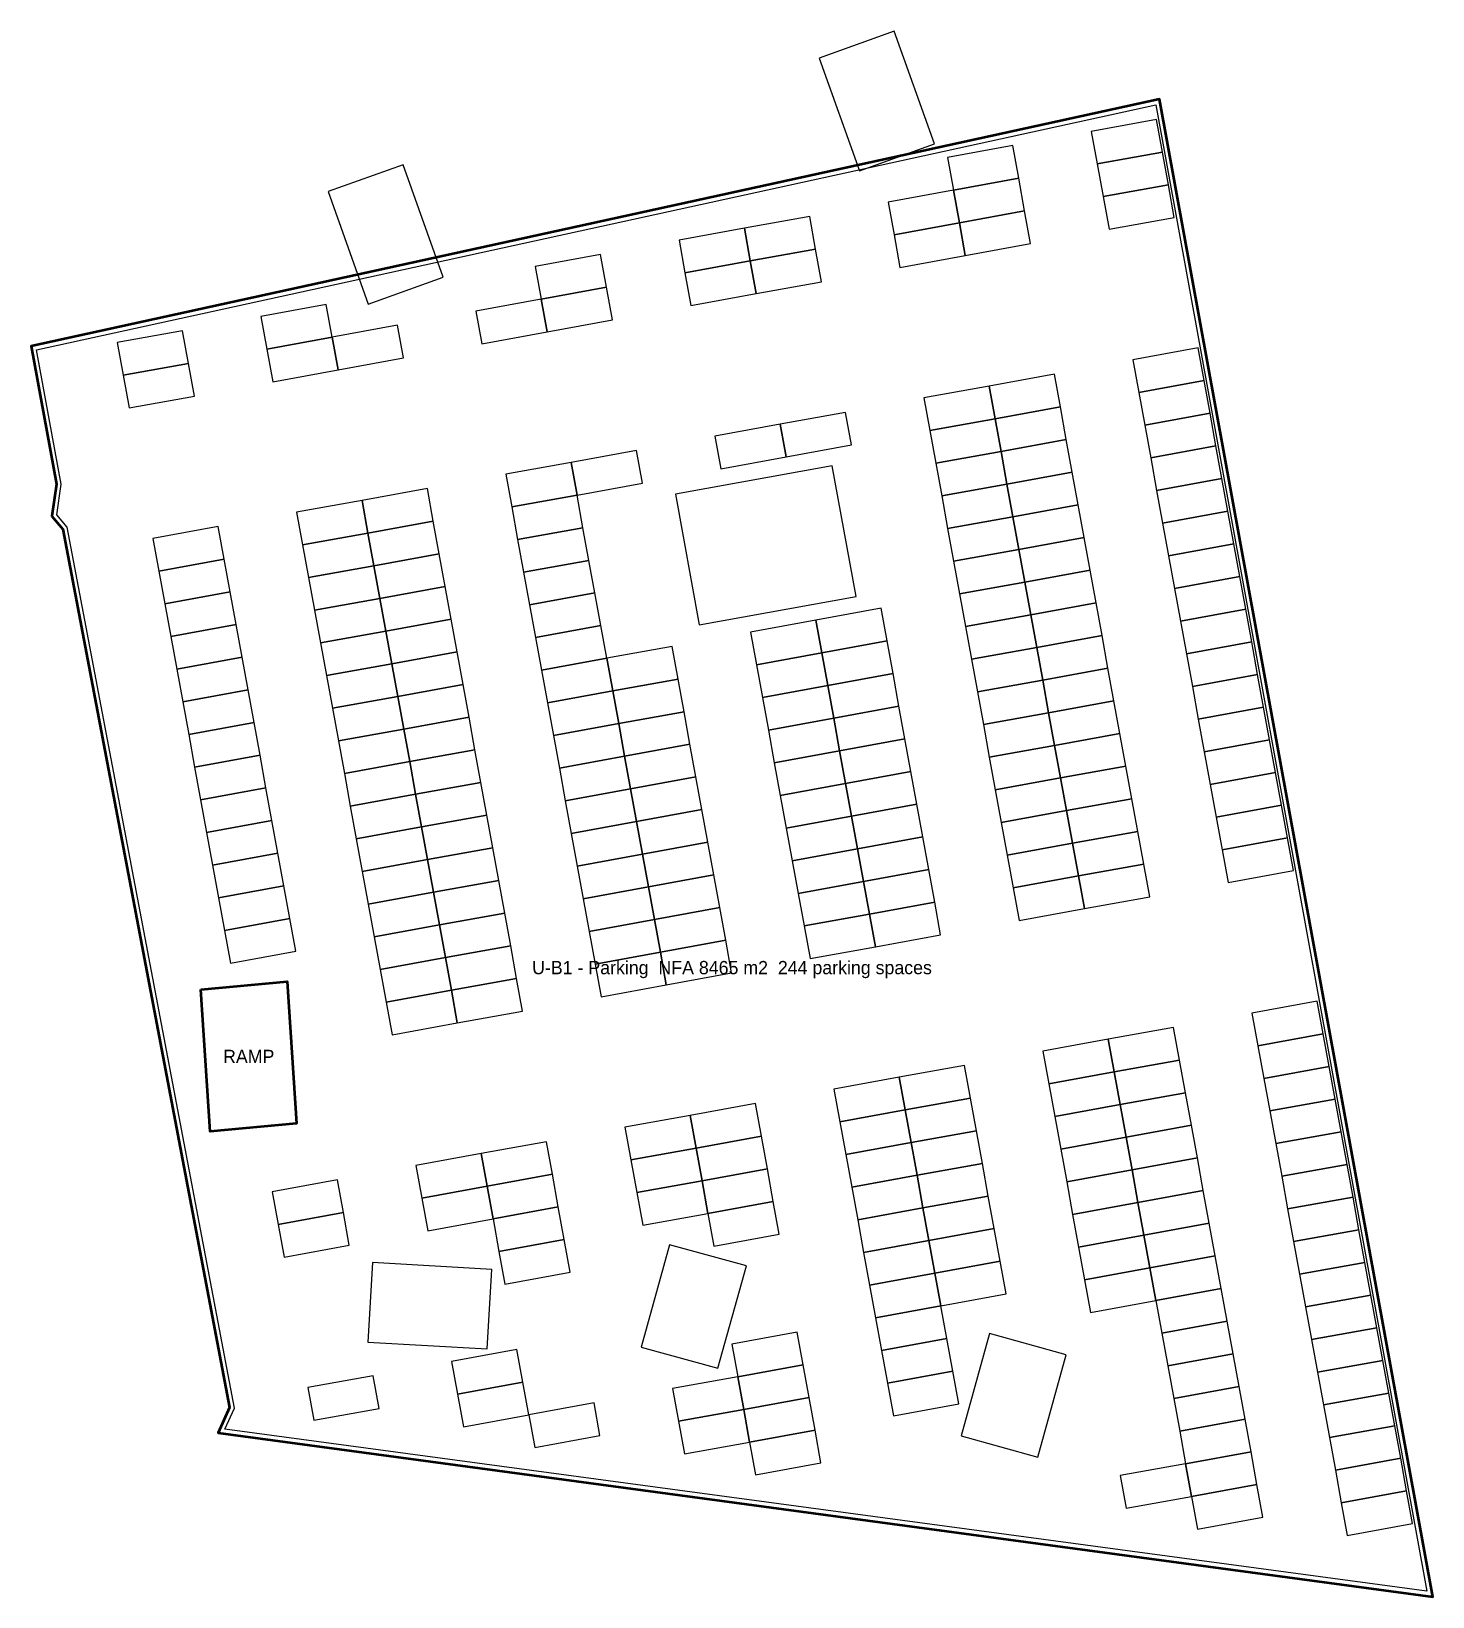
# Model space of a CAD drawing. Header units: metres. Extents: x -52 to 54, y -70 to 48.
import ezdxf
from ezdxf.enums import TextEntityAlignment as Align

# ---------------------------------------------------------------- set-up
doc = ezdxf.new("R2010")
doc.units = ezdxf.units.M
for name, color, linetype in [('CORE', 1, 'Continuous'), ('PARKING', 8, 'Continuous'), ('TEXT', 250, 'Continuous'), ('WALL', 7, 'Continuous')]:
    doc.layers.add(name, color=color, linetype=linetype)

msp = doc.modelspace()

# ---------------------------------------------------------------- linework, layer by layer
at = {"layer": 'CORE'}
for points in [[(10.68, 37.76), (16.33, 39.78), (13.29, 48.26), (7.65, 46.23)], [(-26.3, 27.71), (-20.65, 29.73), (-23.68, 38.21), (-29.33, 36.19)], [(10.43, 5.7), (8.64, 15.54), (-3.17, 13.39), (-1.38, 3.55)], [(2.17, -44.73), (-3.61, -43.13), (-5.75, -50.84), (0.03, -52.44)], [(-17.34, -50.98), (-16.99, -44.99), (-25.98, -44.47), (-26.32, -50.46)], [(26.26, -51.42), (20.48, -49.81), (18.34, -57.52), (24.12, -59.12)]]:
    msp.add_lwpolyline(points, close=True, dxfattribs=at)
at = {"layer": 'CORE', "lineweight": 50}
msp.add_lwpolyline([(-38.9, -23.9), (-32.4, -23.3), (-31.7, -34), (-38.2, -34.6)], close=True, dxfattribs=at)
at = {"layer": 'PARKING'}
for points in [[(33.05, 41.62), (28.13, 40.72), (28.58, 38.27), (33.5, 39.16)], [(22.23, 39.65), (17.31, 38.75), (17.76, 36.29), (22.68, 37.19)], [(33.5, 39.16), (28.58, 38.27), (29.03, 35.81), (33.95, 36.7)], [(22.68, 37.19), (17.76, 36.29), (18.21, 33.83), (23.12, 34.73)], [(33.95, 36.7), (29.03, 35.81), (29.48, 33.35), (34.39, 34.24)], [(17.76, 36.29), (12.84, 35.39), (13.29, 32.93), (18.21, 33.83)], [(6.94, 34.32), (2.02, 33.42), (2.47, 30.96), (7.38, 31.86)], [(23.12, 34.73), (18.21, 33.83), (18.65, 31.37), (23.57, 32.27)], [(2.02, 33.42), (-2.9, 32.52), (-2.45, 30.06), (2.47, 30.96)], [(18.21, 33.83), (13.29, 32.93), (13.74, 30.48), (18.65, 31.37)], [(7.38, 31.86), (2.47, 30.96), (2.91, 28.5), (7.83, 29.4)], [(-8.8, 31.45), (-13.72, 30.55), (-13.28, 28.09), (-8.36, 28.99)], [(2.47, 30.96), (-2.45, 30.06), (-2.01, 27.6), (2.91, 28.5)], [(-8.36, 28.99), (-13.28, 28.09), (-12.83, 25.63), (-7.91, 26.53)], [(-29.46, 27.68), (-34.38, 26.78), (-33.93, 24.32), (-29.02, 25.22)], [(-13.28, 28.09), (-18.19, 27.19), (-17.75, 24.73), (-12.83, 25.63)], [(-24.1, 26.12), (-29.02, 25.22), (-28.57, 22.76), (-23.65, 23.66)], [(-40.29, 25.71), (-45.2, 24.81), (-44.76, 22.35), (-39.84, 23.25)], [(-29.02, 25.22), (-33.93, 24.32), (-33.49, 21.86), (-28.57, 22.76)], [(36.19, 24.41), (31.27, 23.51), (31.72, 21.05), (36.64, 21.95)], [(-39.84, 23.25), (-44.76, 22.35), (-44.31, 19.89), (-39.39, 20.79)], [(25.37, 22.43), (20.45, 21.53), (20.9, 19.08), (25.82, 19.97)], [(20.45, 21.53), (15.53, 20.64), (15.98, 18.18), (20.9, 19.08)], [(36.64, 21.95), (31.72, 21.05), (32.17, 18.59), (37.09, 19.49)], [(9.63, 19.56), (4.71, 18.66), (5.16, 16.2), (10.08, 17.1)], [(20.9, 19.08), (15.98, 18.18), (16.43, 15.72), (21.35, 16.62)], [(25.82, 19.97), (20.9, 19.08), (21.35, 16.62), (26.26, 17.51)], [(37.09, 19.49), (32.17, 18.59), (32.62, 16.13), (37.53, 17.03)], [(4.71, 18.66), (-0.21, 17.77), (0.24, 15.31), (5.16, 16.2)], [(-6.11, 16.69), (-11.03, 15.79), (-10.58, 13.33), (-5.66, 14.23)], [(21.35, 16.62), (16.43, 15.72), (16.88, 13.26), (21.79, 14.16)], [(26.26, 17.51), (21.35, 16.62), (21.79, 14.16), (26.71, 15.05)], [(37.53, 17.03), (32.62, 16.13), (33.06, 13.67), (37.98, 14.57)], [(-11.03, 15.79), (-15.95, 14.9), (-15.5, 12.44), (-10.58, 13.33)], [(21.79, 14.16), (16.88, 13.26), (17.32, 10.8), (22.24, 11.7)], [(26.71, 15.05), (21.79, 14.16), (22.24, 11.7), (27.16, 12.59)], [(37.98, 14.57), (33.06, 13.67), (33.51, 11.21), (38.43, 12.11)], [(-21.85, 13.82), (-26.77, 12.92), (-26.32, 10.46), (-21.41, 11.36)], [(-10.58, 13.33), (-15.5, 12.44), (-15.05, 9.98), (-10.14, 10.87)], [(-26.77, 12.92), (-31.69, 12.03), (-31.24, 9.57), (-26.32, 10.46)], [(27.16, 12.59), (22.24, 11.7), (22.69, 9.24), (27.61, 10.13)], [(38.43, 12.11), (33.51, 11.21), (33.96, 8.75), (38.88, 9.65)], [(-37.59, 10.95), (-42.51, 10.05), (-42.06, 7.59), (-37.15, 8.49)], [(-21.41, 11.36), (-26.32, 10.46), (-25.88, 8), (-20.96, 8.9)], [(-10.14, 10.87), (-15.05, 9.98), (-14.61, 7.52), (-9.69, 8.41)], [(22.24, 11.7), (17.32, 10.8), (17.77, 8.34), (22.69, 9.24)], [(-26.32, 10.46), (-31.24, 9.57), (-30.79, 7.11), (-25.88, 8)], [(27.61, 10.13), (22.69, 9.24), (23.14, 6.78), (28.06, 7.68)], [(38.88, 9.65), (33.96, 8.75), (34.41, 6.29), (39.33, 7.19)], [(-37.15, 8.49), (-42.06, 7.59), (-41.62, 5.13), (-36.7, 6.03)], [(-20.96, 8.9), (-25.88, 8), (-25.43, 5.54), (-20.51, 6.44)], [(-9.69, 8.41), (-14.61, 7.52), (-14.16, 5.06), (-9.24, 5.96)], [(22.69, 9.24), (17.77, 8.34), (18.22, 5.88), (23.14, 6.78)], [(-25.88, 8), (-30.79, 7.11), (-30.35, 4.65), (-25.43, 5.54)], [(28.06, 7.68), (23.14, 6.78), (23.59, 4.32), (28.51, 5.22)], [(39.33, 7.19), (34.41, 6.29), (34.86, 3.83), (39.78, 4.73)], [(-36.7, 6.03), (-41.62, 5.13), (-41.17, 2.67), (-36.25, 3.57)], [(-20.51, 6.44), (-25.43, 5.54), (-24.98, 3.08), (-20.06, 3.98)], [(-9.24, 5.96), (-14.16, 5.06), (-13.71, 2.6), (-8.79, 3.5)], [(23.14, 6.78), (18.22, 5.88), (18.67, 3.42), (23.59, 4.32)], [(-25.43, 5.54), (-30.35, 4.65), (-29.9, 2.19), (-24.98, 3.08)], [(12.32, 4.8), (7.4, 3.91), (7.85, 1.45), (12.77, 2.35)], [(28.51, 5.22), (23.59, 4.32), (24.04, 1.86), (28.96, 2.76)], [(39.78, 4.73), (34.86, 3.83), (35.31, 1.37), (40.23, 2.27)], [(-36.25, 3.57), (-41.17, 2.67), (-40.72, 0.21), (-35.8, 1.11)], [(-20.06, 3.98), (-24.98, 3.08), (-24.53, 0.63), (-19.61, 1.52)], [(7.4, 3.91), (2.48, 3.01), (2.93, 0.55), (7.85, 1.45)], [(23.59, 4.32), (18.67, 3.42), (19.12, 0.96), (24.04, 1.86)], [(-24.98, 3.08), (-29.9, 2.19), (-29.45, -0.27), (-24.53, 0.63)], [(-8.79, 3.5), (-13.71, 2.6), (-13.26, 0.14), (-8.34, 1.04)], [(28.96, 2.76), (24.04, 1.86), (24.49, -0.6), (29.4, 0.3)], [(-19.61, 1.52), (-24.53, 0.63), (-24.08, -1.83), (-19.16, -0.94)], [(-3.42, 1.93), (-8.34, 1.04), (-7.89, -1.42), (-2.97, -0.53)], [(7.85, 1.45), (2.93, 0.55), (3.38, -1.91), (8.3, -1.01)], [(12.77, 2.35), (7.85, 1.45), (8.3, -1.01), (13.22, -0.11)], [(24.04, 1.86), (19.12, 0.96), (19.57, -1.5), (24.49, -0.6)], [(40.23, 2.27), (35.31, 1.37), (35.76, -1.09), (40.67, -0.19)], [(-35.8, 1.11), (-40.72, 0.21), (-40.27, -2.25), (-35.35, -1.35)], [(-24.53, 0.63), (-29.45, -0.27), (-29, -2.73), (-24.08, -1.83)], [(-8.34, 1.04), (-13.26, 0.14), (-12.81, -2.32), (-7.89, -1.42)], [(29.4, 0.3), (24.49, -0.6), (24.93, -3.06), (29.85, -2.16)], [(-19.16, -0.94), (-24.08, -1.83), (-23.63, -4.29), (-18.71, -3.4)], [(-2.97, -0.53), (-7.89, -1.42), (-7.44, -3.88), (-2.52, -2.99)], [(8.3, -1.01), (3.38, -1.91), (3.83, -4.37), (8.75, -3.47)], [(13.22, -0.11), (8.3, -1.01), (8.75, -3.47), (13.66, -2.57)], [(24.49, -0.6), (19.57, -1.5), (20.02, -3.96), (24.93, -3.06)], [(40.67, -0.19), (35.76, -1.09), (36.2, -3.55), (41.12, -2.65)], [(-35.35, -1.35), (-40.27, -2.25), (-39.82, -4.71), (-34.9, -3.81)], [(-24.08, -1.83), (-29, -2.73), (-28.55, -5.19), (-23.63, -4.29)], [(-7.89, -1.42), (-12.81, -2.32), (-12.36, -4.78), (-7.44, -3.88)], [(29.85, -2.16), (24.93, -3.06), (25.38, -5.52), (30.3, -4.62)], [(-18.71, -3.4), (-23.63, -4.29), (-23.18, -6.75), (-18.27, -5.86)], [(-2.52, -2.99), (-7.44, -3.88), (-7, -6.34), (-2.08, -5.44)], [(8.75, -3.47), (3.83, -4.37), (4.27, -6.83), (9.19, -5.93)], [(13.66, -2.57), (8.75, -3.47), (9.19, -5.93), (14.11, -5.03)], [(24.93, -3.06), (20.02, -3.96), (20.46, -6.42), (25.38, -5.52)], [(41.12, -2.65), (36.2, -3.55), (36.65, -6), (41.57, -5.11)], [(-34.9, -3.81), (-39.82, -4.71), (-39.37, -7.16), (-34.45, -6.27)], [(-23.63, -4.29), (-28.55, -5.19), (-28.1, -7.65), (-23.18, -6.75)], [(-7.44, -3.88), (-12.36, -4.78), (-11.91, -7.24), (-7, -6.34)], [(30.3, -4.62), (25.38, -5.52), (25.83, -7.98), (30.75, -7.08)], [(-18.27, -5.86), (-23.18, -6.75), (-22.74, -9.21), (-17.82, -8.32)], [(-2.08, -5.44), (-7, -6.34), (-6.55, -8.8), (-1.63, -7.9)], [(14.11, -5.03), (9.19, -5.93), (9.64, -8.39), (14.56, -7.49)], [(25.38, -5.52), (20.46, -6.42), (20.91, -8.88), (25.83, -7.98)], [(41.57, -5.11), (36.65, -6), (37.1, -8.46), (42.02, -7.57)], [(-34.45, -6.27), (-39.37, -7.16), (-38.92, -9.62), (-34.01, -8.73)], [(-23.18, -6.75), (-28.1, -7.65), (-27.65, -10.11), (-22.74, -9.21)], [(-7, -6.34), (-11.91, -7.24), (-11.47, -9.7), (-6.55, -8.8)], [(9.19, -5.93), (4.27, -6.83), (4.72, -9.29), (9.64, -8.39)], [(-1.63, -7.9), (-6.55, -8.8), (-6.1, -11.26), (-1.18, -10.36)], [(14.56, -7.49), (9.64, -8.39), (10.09, -10.85), (15.01, -9.95)], [(25.83, -7.98), (20.91, -8.88), (21.36, -11.33), (26.28, -10.44)], [(30.75, -7.08), (25.83, -7.98), (26.28, -10.44), (31.2, -9.54)], [(42.02, -7.57), (37.1, -8.46), (37.55, -10.92), (42.47, -10.03)], [(-34.01, -8.73), (-38.92, -9.62), (-38.48, -12.08), (-33.56, -11.19)], [(-22.74, -9.21), (-27.65, -10.11), (-27.21, -12.57), (-22.29, -11.67)], [(-17.82, -8.32), (-22.74, -9.21), (-22.29, -11.67), (-17.37, -10.77)], [(-6.55, -8.8), (-11.47, -9.7), (-11.02, -12.16), (-6.1, -11.26)], [(9.64, -8.39), (4.72, -9.29), (5.17, -11.75), (10.09, -10.85)], [(-1.18, -10.36), (-6.1, -11.26), (-5.65, -13.72), (-0.73, -12.82)], [(15.01, -9.95), (10.09, -10.85), (10.54, -13.31), (15.46, -12.41)], [(26.28, -10.44), (21.36, -11.33), (21.81, -13.79), (26.73, -12.9)], [(31.2, -9.54), (26.28, -10.44), (26.73, -12.9), (31.65, -12)], [(42.47, -10.03), (37.55, -10.92), (38, -13.38), (42.92, -12.49)], [(-33.56, -11.19), (-38.48, -12.08), (-38.03, -14.54), (-33.11, -13.65)], [(-22.29, -11.67), (-27.21, -12.57), (-26.76, -15.03), (-21.84, -14.13)], [(-17.37, -10.77), (-22.29, -11.67), (-21.84, -14.13), (-16.92, -13.23)], [(-6.1, -11.26), (-11.02, -12.16), (-10.57, -14.62), (-5.65, -13.72)], [(10.09, -10.85), (5.17, -11.75), (5.62, -14.21), (10.54, -13.31)], [(-0.73, -12.82), (-5.65, -13.72), (-5.2, -16.18), (-0.28, -15.28)], [(15.46, -12.41), (10.54, -13.31), (10.99, -15.77), (15.91, -14.87)], [(26.73, -12.9), (21.81, -13.79), (22.26, -16.25), (27.18, -15.36)], [(31.65, -12), (26.73, -12.9), (27.18, -15.36), (32.1, -14.46)], [(42.92, -12.49), (38, -13.38), (38.45, -15.84), (43.37, -14.95)], [(-33.11, -13.65), (-38.03, -14.54), (-37.58, -17), (-32.66, -16.11)], [(-21.84, -14.13), (-26.76, -15.03), (-26.31, -17.49), (-21.39, -16.59)], [(-16.92, -13.23), (-21.84, -14.13), (-21.39, -16.59), (-16.47, -15.69)], [(-5.65, -13.72), (-10.57, -14.62), (-10.12, -17.08), (-5.2, -16.18)], [(10.54, -13.31), (5.62, -14.21), (6.07, -16.67), (10.99, -15.77)], [(-0.28, -15.28), (-5.2, -16.18), (-4.75, -18.64), (0.17, -17.74)], [(15.91, -14.87), (10.99, -15.77), (11.44, -18.23), (16.36, -17.33)], [(32.1, -14.46), (27.18, -15.36), (27.63, -17.82), (32.54, -16.92)], [(-32.66, -16.11), (-37.58, -17), (-37.13, -19.46), (-32.21, -18.56)], [(-16.47, -15.69), (-21.39, -16.59), (-20.94, -19.05), (-16.02, -18.15)], [(-5.2, -16.18), (-10.12, -17.08), (-9.67, -19.54), (-4.75, -18.64)], [(10.99, -15.77), (6.07, -16.67), (6.52, -19.12), (11.44, -18.23)], [(27.18, -15.36), (22.26, -16.25), (22.71, -18.71), (27.63, -17.82)], [(-21.39, -16.59), (-26.31, -17.49), (-25.86, -19.95), (-20.94, -19.05)], [(16.36, -17.33), (11.44, -18.23), (11.89, -20.69), (16.8, -19.79)], [(-32.21, -18.56), (-37.13, -19.46), (-36.68, -21.92), (-31.76, -21.02)], [(-16.02, -18.15), (-20.94, -19.05), (-20.49, -21.51), (-15.57, -20.61)], [(-4.75, -18.64), (-9.67, -19.54), (-9.22, -22), (-4.3, -21.1)], [(0.17, -17.74), (-4.75, -18.64), (-4.3, -21.1), (0.62, -20.2)], [(11.44, -18.23), (6.52, -19.12), (6.97, -21.58), (11.89, -20.69)], [(-20.94, -19.05), (-25.86, -19.95), (-25.41, -22.41), (-20.49, -21.51)], [(-15.57, -20.61), (-20.49, -21.51), (-20.04, -23.97), (-15.13, -23.07)], [(-4.3, -21.1), (-9.22, -22), (-8.77, -24.45), (-3.86, -23.56)], [(0.62, -20.2), (-4.3, -21.1), (-3.86, -23.56), (1.06, -22.66)], [(-20.49, -21.51), (-25.41, -22.41), (-24.96, -24.87), (-20.04, -23.97)], [(-15.13, -23.07), (-20.04, -23.97), (-19.6, -26.43), (-14.68, -25.53)], [(-20.04, -23.97), (-24.96, -24.87), (-24.51, -27.33), (-19.6, -26.43)], [(45.16, -24.78), (40.24, -25.68), (40.69, -28.14), (45.61, -27.24)], [(34.34, -26.76), (29.42, -27.65), (29.87, -30.11), (34.79, -29.22)], [(29.42, -27.65), (24.5, -28.55), (24.95, -31.01), (29.87, -30.11)], [(45.61, -27.24), (40.69, -28.14), (41.14, -30.6), (46.06, -29.7)], [(34.79, -29.22), (29.87, -30.11), (30.32, -32.57), (35.24, -31.68)], [(13.68, -30.52), (8.76, -31.42), (9.21, -33.88), (14.13, -32.98)], [(18.6, -29.63), (13.68, -30.52), (14.13, -32.98), (19.05, -32.09)], [(29.87, -30.11), (24.95, -31.01), (25.4, -33.47), (30.32, -32.57)], [(46.06, -29.7), (41.14, -30.6), (41.59, -33.06), (46.51, -32.16)], [(35.24, -31.68), (30.32, -32.57), (30.77, -35.03), (35.68, -34.13)], [(2.86, -32.5), (-2.06, -33.4), (-1.61, -35.85), (3.31, -34.96)], [(14.13, -32.98), (9.21, -33.88), (9.66, -36.34), (14.58, -35.44)], [(19.05, -32.09), (14.13, -32.98), (14.58, -35.44), (19.5, -34.55)], [(30.32, -32.57), (25.4, -33.47), (25.85, -35.93), (30.77, -35.03)], [(46.51, -32.16), (41.59, -33.06), (42.04, -35.52), (46.95, -34.62)], [(-2.06, -33.4), (-6.98, -34.29), (-6.53, -36.75), (-1.61, -35.85)], [(35.68, -34.13), (30.77, -35.03), (31.21, -37.49), (36.13, -36.59)], [(3.31, -34.96), (-1.61, -35.85), (-1.16, -38.31), (3.76, -37.42)], [(19.5, -34.55), (14.58, -35.44), (15.03, -37.9), (19.94, -37.01)], [(30.77, -35.03), (25.85, -35.93), (26.3, -38.39), (31.21, -37.49)], [(46.95, -34.62), (42.04, -35.52), (42.48, -37.98), (47.4, -37.08)], [(-17.8, -36.27), (-22.72, -37.16), (-22.27, -39.62), (-17.35, -38.73)], [(-12.88, -35.37), (-17.8, -36.27), (-17.35, -38.73), (-12.43, -37.83)], [(-1.61, -35.85), (-6.53, -36.75), (-6.08, -39.21), (-1.16, -38.31)], [(14.58, -35.44), (9.66, -36.34), (10.11, -38.8), (15.03, -37.9)], [(3.76, -37.42), (-1.16, -38.31), (-0.72, -40.77), (4.2, -39.88)], [(19.94, -37.01), (15.03, -37.9), (15.47, -40.36), (20.39, -39.47)], [(31.21, -37.49), (26.3, -38.39), (26.74, -40.85), (31.66, -39.95)], [(36.13, -36.59), (31.21, -37.49), (31.66, -39.95), (36.58, -39.05)], [(47.4, -37.08), (42.48, -37.98), (42.93, -40.44), (47.85, -39.54)], [(-28.62, -38.24), (-33.54, -39.14), (-33.09, -41.6), (-28.17, -40.7)], [(-17.35, -38.73), (-22.27, -39.62), (-21.82, -42.08), (-16.9, -41.19)], [(-12.43, -37.83), (-17.35, -38.73), (-16.9, -41.19), (-11.99, -40.29)], [(-1.16, -38.31), (-6.08, -39.21), (-5.63, -41.67), (-0.72, -40.77)], [(15.03, -37.9), (10.11, -38.8), (10.56, -41.26), (15.47, -40.36)], [(4.2, -39.88), (-0.72, -40.77), (-0.27, -43.23), (4.65, -42.34)], [(20.39, -39.47), (15.47, -40.36), (15.92, -42.82), (20.84, -41.92)], [(31.66, -39.95), (26.74, -40.85), (27.19, -43.31), (32.11, -42.41)], [(36.58, -39.05), (31.66, -39.95), (32.11, -42.41), (37.03, -41.51)], [(47.85, -39.54), (42.93, -40.44), (43.38, -42.9), (48.3, -42)], [(-28.17, -40.7), (-33.09, -41.6), (-32.64, -44.06), (-27.73, -43.16)], [(-11.99, -40.29), (-16.9, -41.19), (-16.46, -43.64), (-11.54, -42.75)], [(15.47, -40.36), (10.56, -41.26), (11, -43.72), (15.92, -42.82)], [(20.84, -41.92), (15.92, -42.82), (16.37, -45.28), (21.29, -44.38)], [(32.11, -42.41), (27.19, -43.31), (27.64, -45.77), (32.56, -44.87)], [(37.03, -41.51), (32.11, -42.41), (32.56, -44.87), (37.48, -43.97)], [(48.3, -42), (43.38, -42.9), (43.83, -45.36), (48.75, -44.46)], [(-11.54, -42.75), (-16.46, -43.64), (-16.01, -46.1), (-11.09, -45.21)], [(15.92, -42.82), (11, -43.72), (11.45, -46.18), (16.37, -45.28)], [(21.29, -44.38), (16.37, -45.28), (16.82, -47.74), (21.74, -46.84)], [(37.48, -43.97), (32.56, -44.87), (33.01, -47.33), (37.93, -46.43)], [(48.75, -44.46), (43.83, -45.36), (44.28, -47.81), (49.2, -46.92)], [(16.37, -45.28), (11.45, -46.18), (11.9, -48.64), (16.82, -47.74)], [(32.56, -44.87), (27.64, -45.77), (28.09, -48.23), (33.01, -47.33)], [(37.93, -46.43), (33.01, -47.33), (33.46, -49.79), (38.38, -48.89)], [(49.2, -46.92), (44.28, -47.81), (44.73, -50.27), (49.65, -49.38)], [(16.82, -47.74), (11.9, -48.64), (12.35, -51.1), (17.27, -50.2)], [(38.38, -48.89), (33.46, -49.79), (33.91, -52.25), (38.82, -51.35)], [(49.65, -49.38), (44.73, -50.27), (45.18, -52.73), (50.09, -51.84)], [(6, -49.71), (1.08, -50.61), (1.53, -53.07), (6.45, -52.17)], [(17.27, -50.2), (12.35, -51.1), (12.8, -53.56), (17.72, -52.66)], [(-15.11, -51.02), (-20.03, -51.92), (-19.58, -54.38), (-14.66, -53.48)], [(38.82, -51.35), (33.91, -52.25), (34.35, -54.71), (39.27, -53.81)], [(50.09, -51.84), (45.18, -52.73), (45.62, -55.19), (50.54, -54.3)], [(-25.93, -53), (-30.85, -53.89), (-30.4, -56.35), (-25.48, -55.46)], [(6.45, -52.17), (1.53, -53.07), (1.98, -55.53), (6.9, -54.63)], [(17.72, -52.66), (12.8, -53.56), (13.25, -56.02), (18.17, -55.12)], [(-14.66, -53.48), (-19.58, -54.38), (-19.13, -56.84), (-14.21, -55.94)], [(1.53, -53.07), (-3.39, -53.97), (-2.94, -56.43), (1.98, -55.53)], [(39.27, -53.81), (34.35, -54.71), (34.8, -57.17), (39.72, -56.27)], [(-9.29, -55.04), (-14.21, -55.94), (-13.76, -58.4), (-8.85, -57.5)], [(6.9, -54.63), (1.98, -55.53), (2.42, -57.99), (7.34, -57.09)], [(50.54, -54.3), (45.62, -55.19), (46.07, -57.65), (50.99, -56.76)], [(1.98, -55.53), (-2.94, -56.43), (-2.49, -58.89), (2.42, -57.99)], [(39.72, -56.27), (34.8, -57.17), (35.25, -59.63), (40.17, -58.73)], [(7.34, -57.09), (2.42, -57.99), (2.87, -60.45), (7.79, -59.55)], [(50.99, -56.76), (46.07, -57.65), (46.52, -60.11), (51.44, -59.21)], [(40.17, -58.73), (35.25, -59.63), (35.7, -62.09), (40.62, -61.19)], [(35.25, -59.63), (30.33, -60.52), (30.78, -62.98), (35.7, -62.09)], [(51.44, -59.21), (46.52, -60.11), (46.97, -62.57), (51.89, -61.67)], [(40.62, -61.19), (35.7, -62.09), (36.15, -64.55), (41.07, -63.65)], [(51.89, -61.67), (46.97, -62.57), (47.42, -65.03), (52.34, -64.13)]]:
    msp.add_lwpolyline(points, close=True, dxfattribs=at)
at = {"layer": 'WALL', "lineweight": 50}
msp.add_lwpolyline([(-49.78, 14.14), (-50.12, 11.75), (-49.3, 10.76), (-36.74, -55.39), (-37.61, -57.3), (53.85, -69.64), (33.28, 43.14), (-51.67, 24.54)], close=True, dxfattribs=at)
at = {"layer": 'WALL'}
msp.add_lwpolyline([(-49.43, 14.15), (-51.27, 24.27), (33, 42.72), (53.42, -69.23), (-37.1, -57.02), (-36.38, -55.43), (-48.97, 10.91), (-49.75, 11.85), (-49.43, 14.15)], close=True, dxfattribs=at)

# ---------------------------------------------------------------- texts
at = {"layer": 'TEXT'}
for s, p in [('U-B1 - Parking  NFA 8465 m2  244 parking spaces', (1.09, -22.26)), ('RAMP', (-35.3, -28.95))]:
    msp.add_text(s, height=1, dxfattribs=at).set_placement(p, align=Align.MIDDLE_CENTER)

doc.saveas('drawing.dxf')
